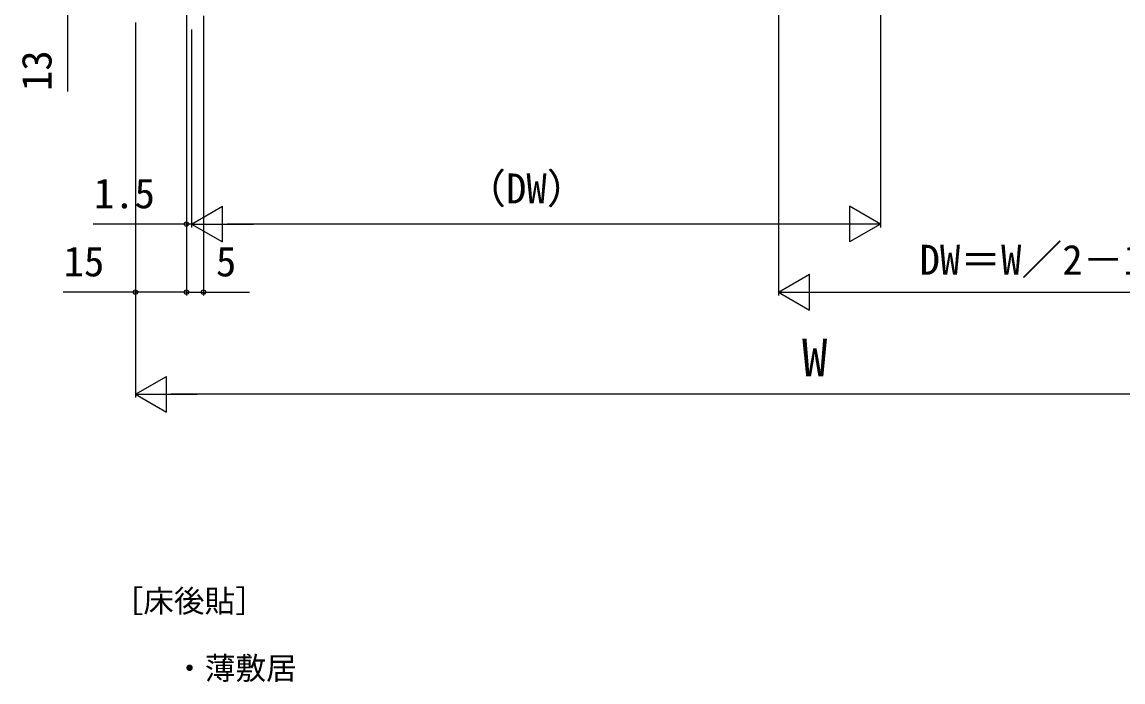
# Model space of a CAD drawing. Units: millimetres, scale not verified. Extents: x -525 to 525, y -783 to 779.
# Drawn here: x -136.5 to 187.1, y 28.4 to 222.3 of the extents above; entities that cross this region are included whole.
import ezdxf
from ezdxf.enums import TextEntityAlignment as Align

# ---------------------------------------------------------------- set-up
doc = ezdxf.new("R2010")
doc.units = ezdxf.units.MM
doc.header["$LTSCALE"] = 4
doc.layers.add('0-2_USER1', color=3, linetype='Continuous')
doc.layers.add('0-8_YKK_D', color=6, linetype='Continuous')
doc.styles.add('ＭＳ ゴシック', font='')
doc.styles.get('ＭＳ ゴシック').set_extended_font_data('MS Gothic')

msp = doc.modelspace()

# ---------------------------------------------------------------- linework, layer by layer
at = {"layer": '0-8_YKK_D'}
for p, q in [((85.8, 269.417), (85.8, 141.917)), ((115.8, 269.417), (115.8, 161.917)), ((-88.2, 263.117), (-88.2, 141.917)), ((-88.2, 263.117), (-88.2, 141.917)), ((-88.2, 263.117), (-88.2, 161.917)), ((-83.2, 224.117), (-83.2, 141.917)), ((-103.2, 222.117), (-103.2, 141.917)), ((-86.7, 220.117), (-86.7, 161.917)), ((-86.7, 220.117), (-86.7, 161.917)), ((-103.2, 219.117), (-103.2, 111.917)), ((-86.7, 162.917), (-77.607, 168.167)), ((-77.607, 157.667), (-77.607, 168.167)), ((115.8, 162.917), (106.707, 168.167)), ((106.707, 168.167), (106.707, 157.667)), ((-88.2, 162.917), (-115.573, 162.917)), ((-86.7, 162.917), (-88.2, 162.917)), ((-86.7, 162.917), (-84.15, 162.917)), ((-86.7, 162.917), (-77.607, 157.667)), ((-86.7, 162.917), (-68.513, 162.917)), ((105.3, 162.917), (-76.2, 162.917)), ((115.8, 162.917), (97.613, 162.917)), ((115.8, 162.917), (106.707, 157.667)), ((85.8, 142.917), (94.893, 148.167)), ((94.893, 137.667), (94.893, 148.167)), ((85.8, 142.917), (94.893, 137.667)), ((85.8, 142.917), (103.987, 142.917)), ((96.3, 142.917), (277.8, 142.917)), ((-103.2, 112.917), (-94.107, 118.167)), ((-94.107, 107.667), (-94.107, 118.167)), ((-103.2, 112.917), (-94.107, 107.667)), ((-103.2, 112.917), (-85.013, 112.917)), ((294.3, 112.917), (-92.7, 112.917))]:
    msp.add_line(p, q, dxfattribs=at)
for points in [[(-123.2, 236.117), (-123.2, 223.117), (-123.2, 201.84)], [(-88.2, 142.917), (-103.2, 142.917), (-124.477, 142.917)], [(-88.2, 142.917), (-83.2, 142.917), (-69.695, 142.917)]]:
    msp.add_lwpolyline(points, dxfattribs=at)
for centre in [(-88.2, 162.917), (-103.2, 142.917), (-88.2, 142.917), (-88.2, 142.917), (-83.2, 142.917)]:
    msp.add_circle(centre, 0.637, dxfattribs=at)

# ---------------------------------------------------------------- texts
at = {"layer": '0-2_USER1', "style": 'ＭＳ ゴシック'}
for s, p in [('［床後貼］', (-109.89, 46.876)), ('・薄敷居', (-91.787, 27.132))]:
    msp.add_text(s, height=6.598, dxfattribs=at).set_placement(p, align=Align.BOTTOM_LEFT)
at = {"layer": '0-8_YKK_D', "style": 'ＭＳ ゴシック'}
msp.add_text('13', height=8.798, rotation=90, dxfattribs=at).set_placement((-125.2, 201.999), align=Align.BOTTOM_LEFT)
for s, height, p in [('（DW）', 8.798, (-6.28, 166.349)), ('1.5', 8.798, (-115.414, 164.917)), ('15', 8.798, (-124.318, 144.917)), ('5', 8.798, (-79.536, 144.917)), ('DW＝W／2－1.5', 8.798, (127.255, 145.394)), ('W', 11, (92.703, 114.917))]:
    msp.add_text(s, height=height, dxfattribs=at).set_placement(p, align=Align.BOTTOM_LEFT)

doc.saveas('drawing.dxf')
